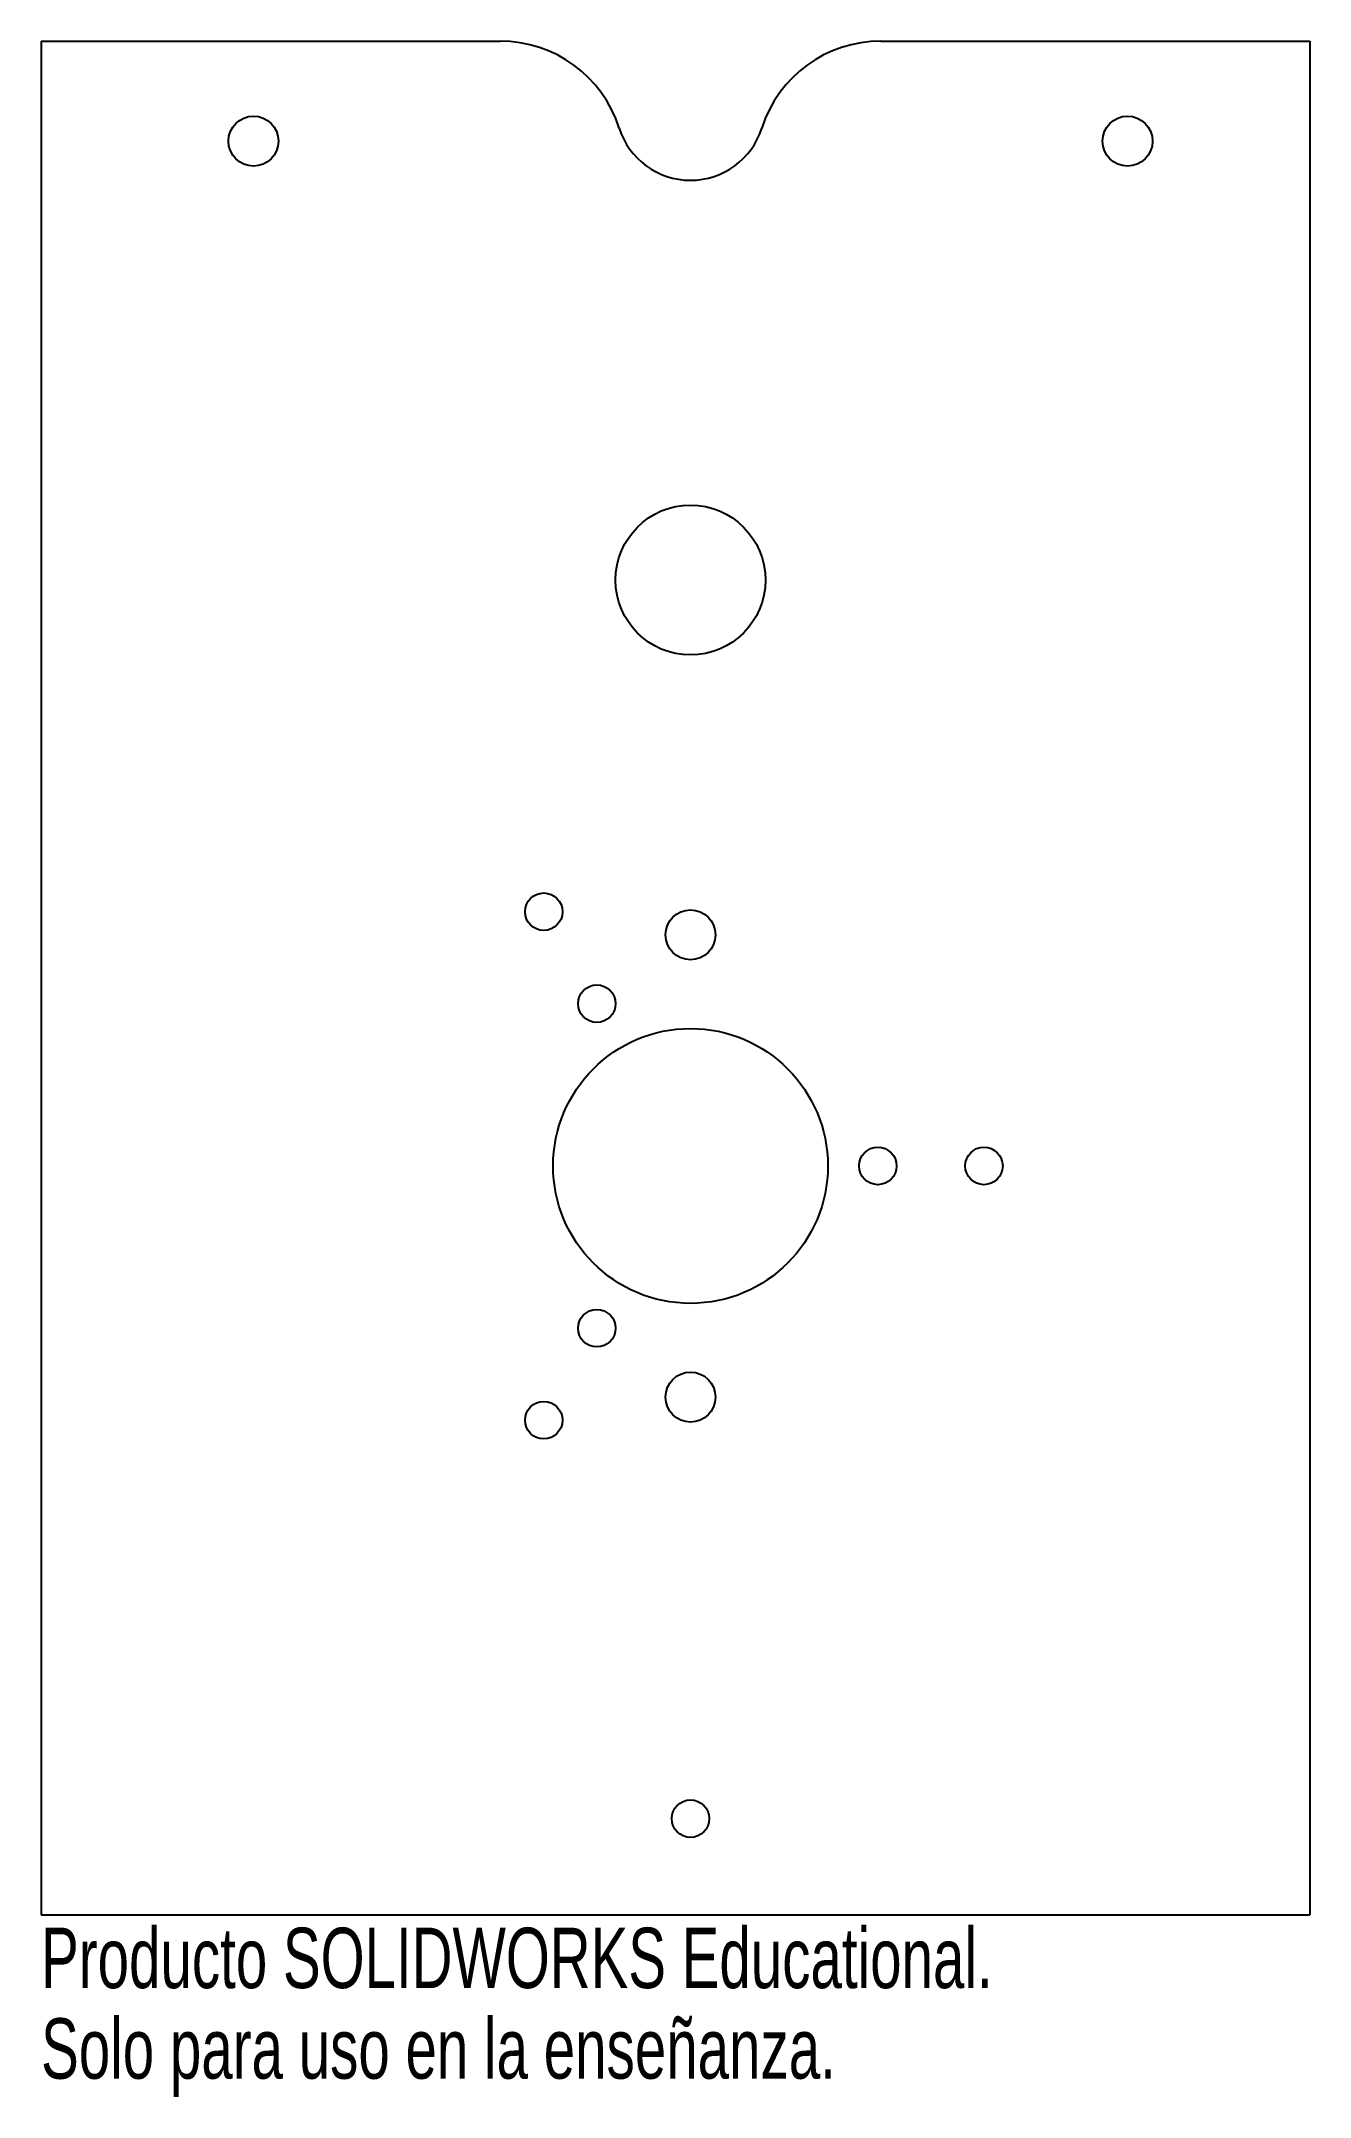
# Model space of a CAD drawing. Header units: millimetres. Extents: x -102 to 0, y -15 to 150.
import ezdxf

# ---------------------------------------------------------------- set-up
doc = ezdxf.new("R2010")
doc.units = ezdxf.units.MM
doc.styles.add('SLDTEXTSTYLE0', font='TXT', dxfattribs={"width": 0.7})

msp = doc.modelspace()

# ---------------------------------------------------------------- linework, layer by layer
at = {"color": 7, "linetype": 'Continuous', "lineweight": 25}
for p, q in [((-101.6, 150), (-101.6, 0)), ((-101.6, 150), (-64.84, 150)), ((-34.36, 150), (0, 150)), ((0, 150), (0, 0)), ((-101.6, 0), (0, 0))]:
    msp.add_line(p, q, dxfattribs=at)
for centre, radius in [((-84.6, 142), 2), ((-14.6, 142), 2), ((-49.6, 106.86), 6), ((-61.35, 80.31), 1.5), ((-49.6, 78.46), 2), ((-57.1, 72.95), 1.5), ((-49.6, 59.96), 11), ((-34.6, 59.96), 1.5), ((-26.1, 59.96), 1.5), ((-57.1, 46.97), 1.5), ((-49.6, 41.46), 2), ((-61.35, 39.61), 1.5), ((-49.6, 7.71), 1.5)]:
    msp.add_circle(centre, radius, dxfattribs=at)
for centre, radius, start, end in [((-64.84, 140), 10, 17.683, 90), ((-34.36, 140), 10, 90, 162.317), ((-49.6, 144.86), 6, 197.683, 342.317)]:
    msp.add_arc(centre, radius, start, end, dxfattribs=at)

# ---------------------------------------------------------------- texts
at = {"color": 7, "linetype": 'Continuous', "char_height": 4.8336, "attachment_point": 1, "style": 'SLDTEXTSTYLE0'}
for s, insert in [('Producto SOLIDWORKS Educational.', (-101.6, -1.02)), ('Solo para uso en la enseñanza.', (-101.6, -8.27))]:
    msp.add_mtext(s, dxfattribs=dict(at, insert=insert))

doc.saveas('drawing.dxf')
